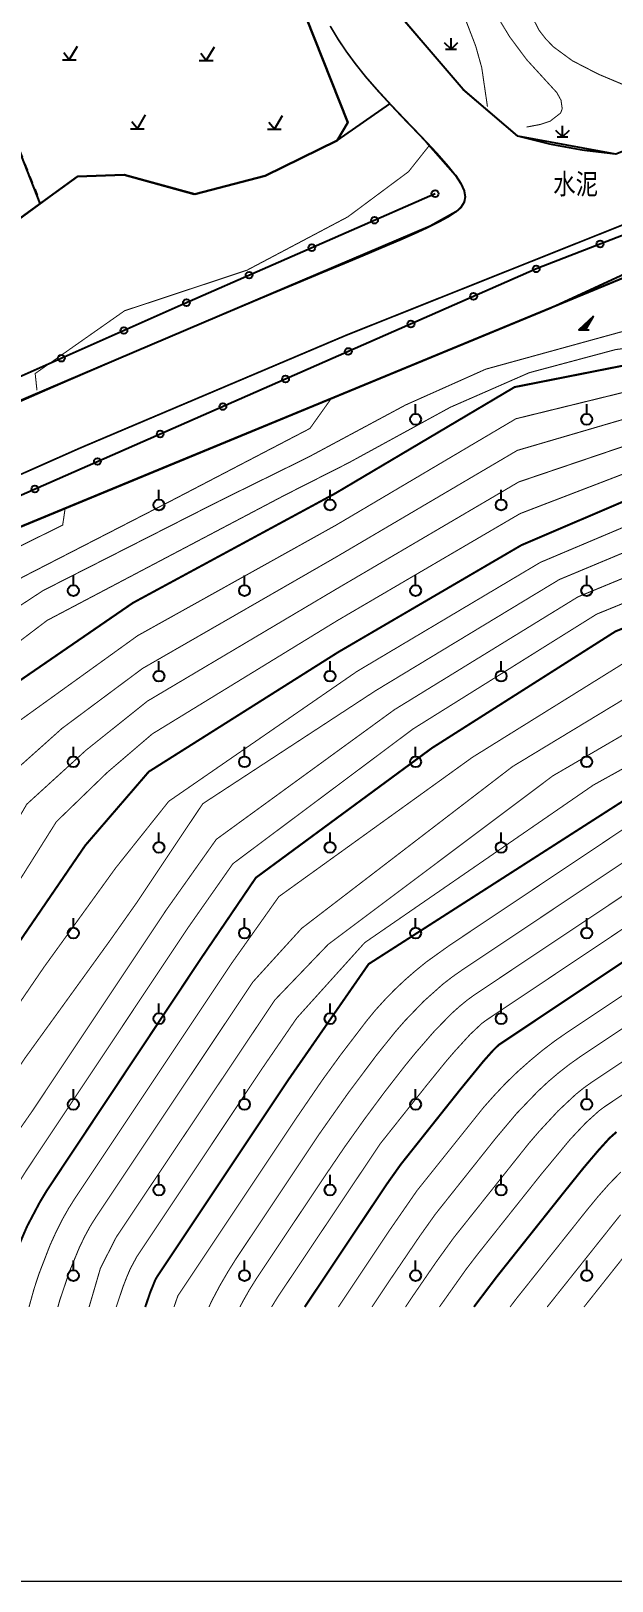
# Model space of a CAD drawing. Extents: x 396500 to 398250, y 1005980 to 1008200.
# Drawn here: x 397126.6 to 397169, y 1005980 to 1006093.1 of the extents above; entities that cross this region are included whole.
import ezdxf
from ezdxf.enums import TextEntityAlignment as Align

# ---------------------------------------------------------------- set-up
doc = ezdxf.new("R2010")
doc.units = 0
doc.header["$LTSCALE"] = 0.5
doc.linetypes.add('X6', pattern=[2, 1, -1])
doc.layers.get('0').update_dxf_attribs({"linetype": 'CONTINUOUS'})
doc.layers.add('ASSIST', color=7, linetype='CONTINUOUS', plot=False)
for name, color, linetype in [('DGX', 2, 'CONTINUOUS'), ('DLSS', 4, 'CONTINUOUS'), ('DMTZ', 3, 'CONTINUOUS'), ('SXSS', 5, 'CONTINUOUS'), ('ZBTZ', 3, 'CONTINUOUS')]:
    doc.layers.add(name, color=color, linetype=linetype)
doc.layers.add('绘图层', color=6, linetype='CONTINUOUS', lineweight=5)
doc.styles.add('细等线体', font='长等线体_0.TTF', dxfattribs={"width": 0.8})
doc.linetypes.add('10422', pattern='A,2,[150,AAA.SHX,S=1,R=0,X=0,Y=1],2,[177,AAA.SHX,S=1,R=0,X=0,Y=0.8],1e-09', length=4)
doc.linetypes.add('1161', pattern='A,0,[149,AAA.SHX,S=0.15,R=0,X=0,Y=0],-1.6', length=1.6)
doc.linetypes.add('8353', pattern='A,1.5,[145,AAA.SHX,S=1,R=0,X=0,Y=-0.1],1.5,-1,1.5,[145,AAA.SHX,S=1,R=0,X=0,Y=1.1],1.5,-1', length=8)

# ---------------------------------------------------------------- blocks, each defined once
blk = doc.blocks.new('*U72')
at = {"color": 7, "linetype": 'Continuous'}
for points in [[(-1.25, 0.7), (-0.14, 2.03), (-2.3, 0.03)], [(-1.25, 0.7), (-2.3, 0.03), (-1.3, 0.03)], [(-1.25, 0.7), (-1.3, 0.03), (-0.14, 2.03)]]:
    blk.add_solid(points, dxfattribs=at)
blk = doc.blocks.new('gc324')
blk.add_lwpolyline([(-0.14, 2.03), (-2.3, 0.03), (-1.3, 0.03)], close=True)
blk.add_lwpolyline([(-2.3, 0.03), (-0.8, 0.03)])
at = {"color": 7, "linetype": 'Continuous'}
blk.add_blockref('*U72', (0, 0), dxfattribs=at)
blk = doc.blocks.new('gc123')
for p, q in [((-1, 0), (1, 0)), ((0, 0), (-0.8, 1)), ((0, 0), (1.2, 2))]:
    blk.add_line(p, q)
blk = doc.blocks.new('gc125')
blk.add_line((0, 0.8), (0, 2.2))
blk.add_circle((0, 0), 0.8)
blk = doc.blocks.new('gc124')
for p, q in [((-1, 1), (0, 0)), ((-0.8, 0), (0.8, 0)), ((0, 0), (0, 1.6)), ((0, 0), (1, 1))]:
    blk.add_line(p, q)
blk = doc.blocks.new('gc170')
at = {"linetype": 'Continuous'}
blk.add_circle((0, 0), 0.5, dxfattribs=at)

msp = doc.modelspace()

# ---------------------------------------------------------------- linework, layer by layer
at = {"layer": 'ASSIST', "linetype": 'Continuous', "elevation": -27.35, "flags": 128}
for points in [[(397250, 1006109.14), (397214.84, 1006095.67), (397163.56, 1006075.8), (397112.96, 1006053.59), (397105.49, 1006046.87), (397101.39, 1006037.8), (397099.54, 1006027.97), (397097.99, 1006018.1), (397096.23, 1006000)], [(397096.59, 1006047.48), (397098.71, 1006052.01), (397102.11, 1006055.51), (397110.35, 1006061.08), (397137.78, 1006073.23), (397156.1, 1006081.26)]]:
    msp.add_lwpolyline(points, dxfattribs=at)
at = {"layer": 'ASSIST', "linetype": '1161', "elevation": -27.35}
msp.add_lwpolyline([(397127.26, 1006080.54), (397119.17, 1006101.13), (397140.54, 1006109.59), (397149.72, 1006086.45), (397148.96, 1006085.15), (397143.68, 1006082.57), (397138.55, 1006081.23), (397133.39, 1006082.64), (397129.98, 1006082.5)], close=True, dxfattribs=at)
at = {"layer": 'ASSIST', "linetype": '1161', "flags": 128}
msp.add_lwpolyline([(397097.45, 1006000), (397098.62, 1006017.87), (397108.57, 1006047.34), (397122.32, 1006055.51), (397164.55, 1006072.93), (397199.58, 1006089.08), (397206.71, 1006090.29), (397208.42, 1006089.35), (397209.97, 1006089.92), (397248.24, 1006104.35), (397250, 1006105.04)], dxfattribs=at)
at = {"layer": 'DGX', "linetype": 'Continuous', "const_width": 0.075, "flags": 128}
for points, elevation in [([(397156.34, 1006100.09), (397157.01, 1006097.79), (397158, 1006094.81), (397159.07, 1006092.03), (397159.51, 1006090.46), (397159.93, 1006087.6)], 15.5), ([(397162.79, 1006086.12), (397163.79, 1006086.31), (397164.51, 1006086.55), (397165.27, 1006087.14), (397165.39, 1006087.46), (397165.3, 1006088.08), (397164.99, 1006088.64), (397162.8, 1006091.03), (397161.54, 1006092.72), (397160.31, 1006094.76), (397159.3, 1006096.97), (397158.8, 1006098.32), (397158.33, 1006099.85)], 16), ([(397160.88, 1006100.15), (397161.22, 1006099.05), (397162.11, 1006096.44), (397162.48, 1006095.52), (397163.71, 1006093.17), (397164.19, 1006092.55), (397164.74, 1006091.98), (397166.13, 1006090.96), (397168.03, 1006089.98), (397170.48, 1006088.95), (397173.04, 1006087.99), (397175.88, 1006086.99)], 16.5), ([(397199.11, 1006043.15), (397195.56, 1006043.61), (397185.66, 1006045.37), (397183.61, 1006045.79), (397177.12, 1006045.44), (397174.07, 1006044.22), (397164.71, 1006038.77), (397148.29, 1006026.46), (397144.4, 1006022.41), (397132.82, 1006005.11), (397131.66, 1006002.84), (397130.83, 1006000)], 24), ([(397174.97, 1006021.36), (397167.57, 1006016.42), (397166.99, 1006016.01), (397166.38, 1006015.52), (397165.09, 1006014.31), (397163.69, 1006012.8), (397162.95, 1006011.94), (397157.46, 1006005.05), (397156.16, 1006003.25), (397154.43, 1006000.73), (397153.94, 1006000)], 29)]:
    msp.add_lwpolyline(points, dxfattribs=dict(at, elevation=elevation))
at = {"layer": 'DGX', "linetype": 'Continuous', "const_width": 0.075}
for points, elevation in [([(397127.02, 1006066.91), (397126.89, 1006068.13), (397133.42, 1006072.71), (397142.36, 1006075.67), (397149.72, 1006079.56), (397154.16, 1006082.86), (397155.67, 1006084.76)], 15.5), ([(397178.8, 1006078.81), (397178.84, 1006078.48), (397177.94, 1006076.25), (397176.32, 1006073.75), (397171.48, 1006071.66), (397159.81, 1006068.45), (397153.96, 1006065.84), (397146.83, 1006062.02), (397140.31, 1006058.81), (397127.47, 1006052.29), (397119.81, 1006047.27), (397115.35, 1006043.15), (397114.66, 1006042.2), (397113.51, 1006040.37), (397103.32, 1006022.4), (397100.84, 1006018.19), (397100.37, 1006017.13), (397099.87, 1006015.73), (397099.35, 1006013.98), (397098.59, 1006011.18), (397096.75, 1006008.15)], 16.5), ([(397180.87, 1006072.04), (397179.33, 1006071.5), (397174.12, 1006070.47), (397169.3, 1006069.88), (397162.98, 1006068.19), (397157.22, 1006065.67), (397149.78, 1006061.61), (397145.12, 1006059.25), (397127.76, 1006050.11), (397120.17, 1006044.35)], 17), ([(397102.4, 1006000), (397106.5, 1006012.79), (397106.87, 1006013.77), (397107.63, 1006015.53), (397108.04, 1006016.31), (397108.46, 1006017.02), (397113.48, 1006024.98), (397115.83, 1006028.8), (397120.31, 1006036.66), (397121.34, 1006038.39), (397121.92, 1006039.27), (397124.44, 1006041.85), (397134.38, 1006049), (397148.86, 1006057.06), (397162.01, 1006064.83), (397171.48, 1006067.15), (397179.95, 1006067.74), (397182.33, 1006068.85)], 18), ([(397105.08, 1006000), (397106.74, 1006004.79), (397108.49, 1006011.5), (397108.98, 1006013.23), (397109.15, 1006013.67), (397118.65, 1006028.78), (397120.5, 1006031.85), (397123.24, 1006036.58), (397124.1, 1006037.98), (397128.84, 1006042.22), (397134.74, 1006046.61), (397148.9, 1006054.75), (397162.11, 1006062.52), (397171.68, 1006065.32), (397180.41, 1006066.15), (397183.21, 1006067.51)], 18.5), ([(397148.52, 1006066.31), (397146.96, 1006064.12), (397136.86, 1006058.86), (397125.99, 1006053.28), (397117.71, 1006048.11), (397113.41, 1006044.76), (397112.44, 1006043.46), (397111.24, 1006041.61), (397100.86, 1006023.33), (397098.01, 1006019.83)], 16), ([(397107.2, 1006000), (397109.74, 1006007.18), (397110.62, 1006010.17), (397111.21, 1006011.89), (397111.52, 1006012.65), (397112.16, 1006013.98), (397112.5, 1006014.56), (397123.09, 1006031.38), (397124.58, 1006033.8), (397126.28, 1006036.7), (397130.62, 1006040.65), (397135.09, 1006044.22), (397148.94, 1006052.43), (397162.22, 1006060.22), (397171.87, 1006063.49), (397180.88, 1006064.56), (397184.12, 1006066.19)], 19), ([(397109.8, 1006000), (397111.78, 1006006.29), (397112.19, 1006007.2), (397112.7, 1006008.9), (397112.99, 1006009.77), (397113.34, 1006010.66), (397114.17, 1006012.49), (397115.2, 1006014.38), (397128.44, 1006035.42), (397132.15, 1006039.01), (397135.45, 1006041.83), (397148.98, 1006050.11), (397162.32, 1006057.91), (397172.07, 1006061.65), (397181.35, 1006062.96), (397184.98, 1006064.85)], 19.5), ([(397114.68, 1006000), (397116.8, 1006006.62), (397117.11, 1006007.26), (397117.55, 1006008.66), (397117.99, 1006009.68), (397118.55, 1006010.78), (397119.24, 1006011.95), (397124.08, 1006019.62), (397125.91, 1006022.43), (397127.53, 1006024.8), (397132.76, 1006032.03), (397136.65, 1006036.91), (397150.4, 1006046.39), (397163.8, 1006054.35), (397173.2, 1006058.32), (397182.43, 1006059.61), (397185.55, 1006060.87), (397187.06, 1006061.57)], 20.5), ([(397117.24, 1006000), (397117.4, 1006000.51), (397117.89, 1006002.27), (397119.75, 1006007.85), (397120.15, 1006008.71), (397121.24, 1006010.65), (397122.89, 1006013.29), (397124.59, 1006015.89), (397126.18, 1006018.21), (397132.35, 1006026.74), (397134.3, 1006029.5), (397139.13, 1006036.73), (397151.77, 1006044.99), (397165.17, 1006053.09), (397174.12, 1006056.83), (397183.04, 1006057.86), (397185.38, 1006058.8), (397188.3, 1006059.63)], 21), ([(397107.2, 1006043.29), (397107.91, 1006043.65), (397110.56, 1006045.47), (397111.71, 1006046.64), (397115.85, 1006049.81), (397124, 1006054.64), (397128.9, 1006057.07), (397129.08, 1006058.3)], 15.5), ([(397119.64, 1006000), (397122.17, 1006007.67), (397123.02, 1006009.05), (397126.7, 1006014.33), (397136.46, 1006028.97), (397140.12, 1006034.13), (397153.14, 1006043.6), (397166.54, 1006051.83), (397175.05, 1006055.34), (397183.66, 1006056.1), (397185.21, 1006056.73), (397189.8, 1006057.26)], 21.5), ([(397121.99, 1006000), (397123.83, 1006005.75), (397124.04, 1006006.22), (397124.67, 1006007.41), (397126.17, 1006009.85), (397138.04, 1006027.66), (397141.33, 1006032.35), (397154.51, 1006042.2), (397167.91, 1006050.57), (397175.98, 1006053.85), (397184.27, 1006054.35), (397185.05, 1006054.66), (397190.07, 1006054.42), (397191.4, 1006054.76)], 22), ([(397126.44, 1006000), (397126.81, 1006001.33), (397127.18, 1006002.45), (397127.98, 1006004.52), (397128.41, 1006005.46), (397128.86, 1006006.36), (397129.33, 1006007.19), (397129.82, 1006007.97), (397141.21, 1006025.04), (397144.69, 1006029.95), (397158.83, 1006040.12), (397170.88, 1006047.61), (397176.97, 1006050.05), (397184.46, 1006050.32), (397188.56, 1006049.49), (397194.13, 1006048.55), (397195.35, 1006048.66)], 23), ([(397128.55, 1006000), (397128.67, 1006000.44), (397129.38, 1006002.55), (397130.13, 1006004.37), (397130.52, 1006005.17), (397130.91, 1006005.89), (397131.32, 1006006.54), (397142.58, 1006023.41), (397142.8, 1006023.73), (397146.35, 1006027.63), (397161.77, 1006039.45), (397172.47, 1006045.92), (397177.05, 1006047.74), (397184.03, 1006048.06), (397187.11, 1006047.43), (397194.84, 1006046.08), (397197.12, 1006046.01)], 23.5), ([(397132.81, 1006000), (397133.3, 1006001.46), (397133.58, 1006002.18), (397133.84, 1006002.79), (397134.32, 1006003.68), (397143.55, 1006017.52), (397146, 1006021.09), (397150.96, 1006026.59), (397167.66, 1006038.09), (397175.66, 1006042.52), (397177.19, 1006043.13), (397183.18, 1006043.52), (397184.21, 1006043.31), (397196.27, 1006041.14), (397201.45, 1006039.8)], 24.5), ([(397173.22, 1006037.12), (397157.18, 1006026.41), (397155.46, 1006025.18), (397154.65, 1006024.52), (397153.87, 1006023.84), (397153.13, 1006023.14), (397152.42, 1006022.41), (397151.74, 1006021.66), (397151.1, 1006020.88), (397149.18, 1006018.37), (397147.86, 1006016.55), (397145.82, 1006013.57), (397137.32, 1006000.83), (397137.03, 1006000)], 25.5), ([(397173.33, 1006034.77), (397158.07, 1006024.59), (397157.37, 1006024.1), (397156.67, 1006023.56), (397155.28, 1006022.32), (397153.89, 1006020.88), (397153.2, 1006020.09), (397151.81, 1006018.36), (397149.73, 1006015.58), (397147.64, 1006012.62), (397141.59, 1006003.56), (397140.97, 1006002.57), (397140.38, 1006001.56), (397139.83, 1006000.52), (397139.58, 1006000)], 26), ([(397173.44, 1006032.43), (397158.96, 1006022.77), (397158.44, 1006022.39), (397157.89, 1006021.94), (397157.3, 1006021.41), (397156.04, 1006020.12), (397154.65, 1006018.52), (397153.9, 1006017.6), (397152.4, 1006015.67), (397150.93, 1006013.69), (397149.49, 1006011.67), (397148.09, 1006009.61), (397143.09, 1006002.13), (397142.55, 1006001.27), (397142.04, 1006000.37), (397141.85, 1006000)], 26.5), ([(397173.55, 1006030.09), (397159.85, 1006020.94), (397159.51, 1006020.69), (397158.66, 1006019.89), (397157.58, 1006018.71), (397156.94, 1006017.97), (397155.51, 1006016.21), (397152.1, 1006011.92), (397144.59, 1006000.7), (397144.16, 1006000)], 37), ([(397174.77, 1006026.04), (397165.79, 1006020.07), (397164.84, 1006019.41), (397163.92, 1006018.71), (397163.02, 1006017.96), (397162.14, 1006017.18), (397161.28, 1006016.35), (397160.45, 1006015.47), (397159.64, 1006014.56), (397154.78, 1006008.49), (397152.75, 1006005.56), (397149.04, 1006000)], 28), ([(397173.89, 1006023.05), (397166.68, 1006018.25), (397165.92, 1006017.71), (397165.15, 1006017.11), (397164.38, 1006016.46), (397163.61, 1006015.74), (397162.07, 1006014.14), (397160.52, 1006012.3), (397156.12, 1006006.77), (397154.96, 1006005.14), (397152.63, 1006001.71), (397151.49, 1006000)], 28.5), ([(397174.11, 1006018.37), (397168.46, 1006014.6), (397168.06, 1006014.3), (397167.11, 1006013.44), (397165.96, 1006012.22), (397163.86, 1006009.69), (397159.21, 1006003.85), (397158.36, 1006002.74), (397156.42, 1006000)], 29.5), ([(397169.67, 1006009.85), (397168.81, 1006008.97), (397167.99, 1006008.04), (397167.2, 1006007.08), (397162.01, 1006000.57), (397161.58, 1006000)], 30.5), ([(397169.65, 1006006.73), (397164.29, 1006000)], 31), ([(397170.54, 1006004.48), (397166.98, 1006000)], 31.5)]:
    msp.add_lwpolyline(points, dxfattribs=dict(at, elevation=elevation))
at = {"layer": 'DGX', "color": 3, "linetype": 'Continuous', "lineweight": -2, "const_width": 0.15}
for points, elevation in [([(397100.04, 1006000), (397101.61, 1006003.86), (397103.89, 1006012.59), (397104.38, 1006014.26), (397104.79, 1006015.45), (397104.96, 1006015.85), (397105.11, 1006016.13), (397109.62, 1006023.31), (397111.4, 1006026.25), (397112.99, 1006028.99), (397117.44, 1006036.86), (397118.6, 1006038.83), (397119.12, 1006039.66), (397119.58, 1006040.33), (397122.9, 1006043.75), (397134.03, 1006051.39), (397148.81, 1006059.38), (397161.91, 1006067.14), (397171.28, 1006068.99), (397179.48, 1006069.34), (397181.67, 1006070.3)], 17.5), ([(397111.79, 1006000), (397112.07, 1006001.13), (397114.09, 1006006.09), (397114.85, 1006007.88), (397116.19, 1006011.53), (397125.5, 1006026.31), (397130.55, 1006033.69), (397135.19, 1006039.07), (397149.02, 1006047.79), (397162.42, 1006055.61), (397172.27, 1006059.82), (397181.82, 1006061.37), (397185.71, 1006062.94), (397186.05, 1006063.16)], 20), ([(397124.28, 1006000), (397125.26, 1006003.31), (397125.56, 1006004.17), (397126.3, 1006005.89), (397127.22, 1006007.63), (397127.75, 1006008.51), (397139, 1006025.43), (397143.01, 1006031.33), (397155.88, 1006040.8), (397169.28, 1006049.31), (397176.9, 1006052.35), (397184.88, 1006052.59), (397190, 1006051.54), (397193.42, 1006051.02), (397193.75, 1006051.12)], 22.5), ([(397134.93, 1006000), (397135.3, 1006001.08), (397135.67, 1006001.99), (397135.82, 1006002.25), (397145.37, 1006016.56), (397151.25, 1006025.03), (397170.6, 1006037.42), (397177.26, 1006040.82), (397182.76, 1006041.26), (397196.98, 1006038.68), (397201.78, 1006036.82), (397203.67, 1006036.53)], 25), ([(397173.67, 1006027.74), (397160.74, 1006019.12), (397160.35, 1006018.74), (397159.62, 1006017.92), (397157.91, 1006015.83), (397153.6, 1006010.41), (397152.55, 1006008.93), (397146.58, 1006000)], 37.5), ([(397169.35, 1006012.77), (397168.84, 1006012.32), (397168.04, 1006011.44), (397166.93, 1006010.13), (397165.53, 1006008.39), (397160.61, 1006002.21), (397159.17, 1006000.31), (397158.94, 1006000)], 30)]:
    msp.add_lwpolyline(points, dxfattribs=dict(at, elevation=elevation))
at = {"layer": 'DLSS', "linetype": 'Continuous', "lineweight": 0, "const_width": 0.125, "flags": 128}
msp.add_lwpolyline([(397250, 1006115.11), (397235.67, 1006110.03), (397169.31, 1006084.15, -0.047585), (397162.14, 1006085.46), (397158.16, 1006088.86), (397152.15, 1006095.9), (397146.1, 1006111.71), (397139.16, 1006129.24), (397139.38, 1006130.02)], format="xyb", dxfattribs=at)
at = {"layer": 'DLSS', "linetype": 'Continuous', "const_width": 0.125, "elevation": -27.35, "flags": 128}
msp.add_lwpolyline([(397096, 1006000), (397096.19, 1006002.84), (397097.71, 1006023.2), (397099.64, 1006037.98), (397103.56, 1006048.34), (397114.47, 1006055.73), (397130.19, 1006062.7), (397149.6, 1006070.92), (397206.21, 1006093.49), (397227.99, 1006101.8), (397250, 1006109.72)], dxfattribs=at)
at = {"layer": 'DLSS', "linetype": 'X6', "elevation": -27.35}
msp.add_lwpolyline([(397141.41, 1006109.93), (397119.17, 1006101.13), (397127.26, 1006080.55)], dxfattribs=at)
at = {"layer": 'DLSS', "linetype": 'Continuous', "lineweight": 0, "const_width": 0.125, "flags": 128}
msp.add_lwpolyline([(397124.5, 1006065.53), (397126.65, 1006066.47), (397128.85, 1006067.43), (397131.1, 1006068.4), (397133.38, 1006069.38), (397135.66, 1006070.35), (397137.92, 1006071.31), (397140.13, 1006072.25), (397142.26, 1006073.15), (397144.3, 1006074.01), (397146.22, 1006074.81), (397147.99, 1006075.55), (397149.62, 1006076.22), (397151.1, 1006076.84), (397152.44, 1006077.41), (397153.65, 1006077.92), (397154.71, 1006078.39), (397155.64, 1006078.82), (397156.43, 1006079.22), (397157.09, 1006079.58), (397157.61, 1006079.92), (397157.99, 1006080.26), (397158.22, 1006080.63), (397158.3, 1006081.02), (397158.22, 1006081.47), (397157.99, 1006081.99), (397157.59, 1006082.6), (397157.02, 1006083.31), (397156.32, 1006084.11), (397155.52, 1006084.97), (397154.64, 1006085.89), (397153.72, 1006086.84), (397152.8, 1006087.82), (397151.9, 1006088.8), (397151.06, 1006089.76), (397150.31, 1006090.7), (397149.63, 1006091.62), (397149.01, 1006092.54), (397148.44, 1006093.49)], dxfattribs=at)
at = {"layer": 'DMTZ', "linetype": '10422', "elevation": -27.35}
msp.add_lwpolyline([(397048.95, 1006048.98), (397057.64, 1006051.51), (397063.65, 1006051), (397072.06, 1006050.04), (397079.96, 1006051.11), (397087.52, 1006054.17), (397089.47, 1006059.92), (397094.4, 1006064.02), (397097.35, 1006066.21), (397099.92, 1006067.16), (397105.58, 1006071.27), (397109.16, 1006074.33), (397111.98, 1006074.27), (397114.94, 1006073.02), (397121.75, 1006075.02), (397124.27, 1006078.38), (397129.98, 1006082.5), (397133.39, 1006082.64), (397138.55, 1006081.23), (397143.68, 1006082.57), (397148.96, 1006085.15), (397149.72, 1006086.45), (397140.54, 1006109.59)], dxfattribs=at)
at = {"layer": 'SXSS', "linetype": '8353', "const_width": 0.15, "elevation": -27.35, "flags": 128}
msp.add_lwpolyline([(397250, 1006106.21), (397243.58, 1006103.81), (397226.72, 1006097.52), (397216.83, 1006093.98), (397209.77, 1006091.44), (397206.03, 1006090.04), (397194.94, 1006085.46), (397169.05, 1006074.78), (397146.87, 1006065.63), (397135.77, 1006061.06), (397124.68, 1006056.48), (397122.32, 1006055.51), (397115.38, 1006051.64), (397114.72, 1006051.27), (397109.03, 1006047.64), (397108.57, 1006047.34), (397098.62, 1006017.87), (397097.45, 1006000)], dxfattribs=at)
at = {"layer": 'ZBTZ', "linetype": '1161', "flags": 128}
msp.add_lwpolyline([(397250, 1006115.11), (397235.67, 1006110.03), (397169.31, 1006084.15), (397162.14, 1006085.46), (397158.16, 1006088.86), (397152.15, 1006095.9), (397139.16, 1006129.24), (397139.82, 1006128.93, 0.638622), (397142.25, 1006129.81), (397149.54, 1006111.56), (397152.24, 1006106.98, 0.572983), (397160.34, 1006100.17), (397172.55, 1006104.36), (397173.13, 1006102.97), (397195.57, 1006111.9), (397193.72, 1006108.51), (397184.83, 1006099.12), (397184.28, 1006094.49), (397197.01, 1006102.4), (397208.62, 1006108.25), (397222.7, 1006113.9), (397246.76, 1006123.26), (397250, 1006124.71)], format="xyb", dxfattribs=at)
at = {"layer": 'ZBTZ', "linetype": '1161', "elevation": -27.35}
msp.add_lwpolyline([(397124.32, 1006078.38), (397129.98, 1006082.5), (397133.39, 1006082.64), (397138.5, 1006081.23), (397143.68, 1006082.57), (397148.96, 1006085.15), (397152.8, 1006087.82), (397155.45, 1006085.04), (397157.59, 1006082.6), (397157.99, 1006081.99), (397158.22, 1006081.47), (397158.3, 1006081.02), (397158.22, 1006080.63), (397157.99, 1006080.26), (397157.61, 1006079.92), (397155.74, 1006078.88), (397141.67, 1006072.9), (397123.91, 1006065.35)], dxfattribs=at)
at = {"layer": '绘图层', "linetype": 'Continuous', "flags": 128}
msp.add_lwpolyline([(396900, 1006330), (396900, 1005980), (397250, 1005980), (397250, 1006330)], close=True, dxfattribs=at)

# ---------------------------------------------------------------- block references
at = {"layer": 'DMTZ', "linetype": 'Continuous', "xscale": 0.5, "yscale": 0.5, "zscale": 0.5}
msp.add_blockref('gc324', (397167.75, 1006071.31, -10.02), dxfattribs=at)
at = {"layer": 'ZBTZ', "linetype": 'Continuous'}
for name, p, xscale, yscale in [('gc123', (397129.38, 1006091.03, -27.35), 0.5000000000004171, 0.4999999999999624), ('gc123', (397139.38, 1006090.98, -27.35), 0.5000000000004171, 0.4999999999999624), ('gc124', (397157.27, 1006091.8), 0.5, 0.5), ('gc123', (397134.36, 1006086, -27.35), 0.5000000000004171, 0.4999999999999624), ('gc123', (397144.36, 1006085.96, -27.35), 0.5000000000004171, 0.4999999999999624), ('gc124', (397165.41, 1006085.4), 0.5, 0.5), ('gc170', (397156.1, 1006081.26), 0.5, 0.5), ('gc170', (397151.68, 1006079.32), 0.5, 0.5), ('gc170', (397147.1, 1006077.32), 0.5, 0.5), ('gc170', (397168.15, 1006077.58), 0.5, 0.5), ('gc170', (397163.49, 1006075.77), 0.5, 0.5), ('gc170', (397142.52, 1006075.31), 0.5, 0.5), ('gc170', (397137.94, 1006073.3), 0.5, 0.5), ('gc170', (397158.92, 1006073.76), 0.5, 0.5), ('gc170', (397133.37, 1006071.27), 0.5, 0.5), ('gc170', (397154.34, 1006071.75), 0.5, 0.5), ('gc170', (397128.8, 1006069.25), 0.5, 0.5), ('gc170', (397149.76, 1006069.74), 0.5, 0.5), ('gc170', (397145.18, 1006067.73), 0.5, 0.5), ('gc170', (397140.6, 1006065.72), 0.5, 0.5), ('gc125', (397154.68, 1006064.79), 0.5, 0.5), ('gc125', (397167.18, 1006064.79), 0.5, 0.5), ('gc170', (397136.02, 1006063.71), 0.5, 0.5), ('gc170', (397131.44, 1006061.71), 0.5, 0.5), ('gc170', (397126.87, 1006059.7), 0.5, 0.5), ('gc125', (397135.93, 1006058.54), 0.5, 0.5), ('gc125', (397148.43, 1006058.54), 0.5, 0.5), ('gc125', (397160.93, 1006058.54), 0.5, 0.5), ('gc125', (397129.68, 1006052.29), 0.5, 0.5), ('gc125', (397142.18, 1006052.29), 0.5, 0.5), ('gc125', (397154.68, 1006052.29), 0.5, 0.5), ('gc125', (397167.18, 1006052.29), 0.5, 0.5), ('gc125', (397135.93, 1006046.04), 0.5, 0.5), ('gc125', (397148.43, 1006046.04), 0.5, 0.5), ('gc125', (397160.93, 1006046.04), 0.5, 0.5), ('gc125', (397129.68, 1006039.79), 0.5, 0.5), ('gc125', (397142.18, 1006039.79), 0.5, 0.5), ('gc125', (397154.68, 1006039.79), 0.5, 0.5), ('gc125', (397167.18, 1006039.79), 0.5, 0.5), ('gc125', (397135.93, 1006033.54), 0.5, 0.5), ('gc125', (397148.43, 1006033.54), 0.5, 0.5), ('gc125', (397160.93, 1006033.54), 0.5, 0.5), ('gc125', (397129.68, 1006027.29), 0.5, 0.5), ('gc125', (397142.18, 1006027.29), 0.5, 0.5), ('gc125', (397154.68, 1006027.29), 0.5, 0.5), ('gc125', (397167.18, 1006027.29), 0.5, 0.5), ('gc125', (397135.93, 1006021.04), 0.5, 0.5), ('gc125', (397148.43, 1006021.04), 0.5, 0.5), ('gc125', (397160.93, 1006021.04), 0.5, 0.5), ('gc125', (397129.68, 1006014.79), 0.5, 0.5), ('gc125', (397142.18, 1006014.79), 0.5, 0.5), ('gc125', (397154.68, 1006014.79), 0.5, 0.5), ('gc125', (397167.18, 1006014.79), 0.5, 0.5), ('gc125', (397135.93, 1006008.54), 0.5, 0.5), ('gc125', (397148.43, 1006008.54), 0.5, 0.5), ('gc125', (397160.93, 1006008.54), 0.5, 0.5), ('gc125', (397129.68, 1006002.29), 0.5, 0.5), ('gc125', (397142.18, 1006002.29), 0.5, 0.5), ('gc125', (397154.68, 1006002.29), 0.5, 0.5), ('gc125', (397167.18, 1006002.29), 0.5, 0.5)]:
    msp.add_blockref(name, p, dxfattribs=dict(at, xscale=xscale, yscale=yscale))

# ---------------------------------------------------------------- texts
at = {"layer": 'DLSS', "linetype": 'Continuous', "style": '细等线体', "width": 0.8}
msp.add_text('水泥', height=1.5, dxfattribs=at).set_placement((397166.37, 1006081.99), align=Align.MIDDLE)

doc.saveas('drawing.dxf')
